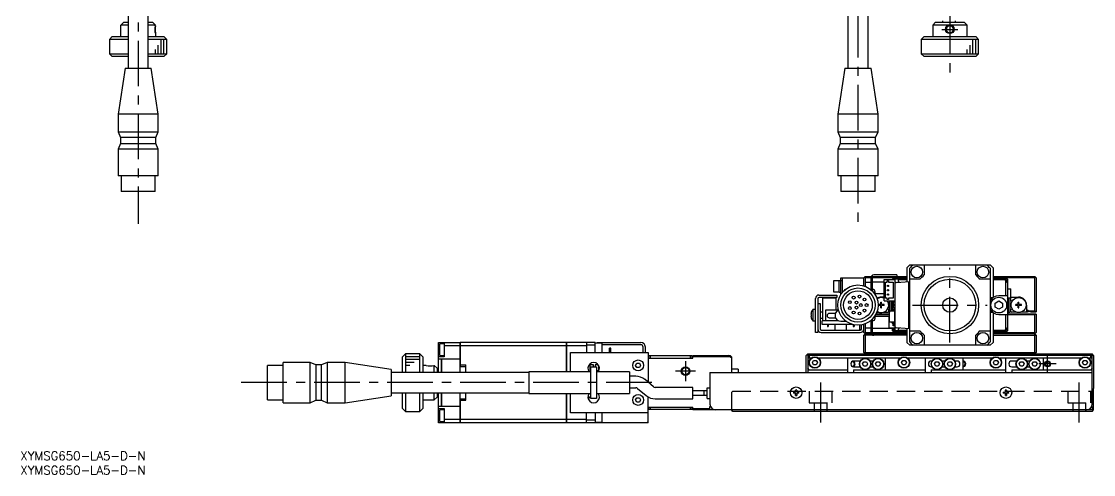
# Model space of a CAD drawing. Extents: x 0 to 790, y -8 to 458.
# Drawn here: x 0.4 to 373.5, y -8 to 149.7 of the extents above; entities that cross this region are included whole.
import ezdxf

# ---------------------------------------------------------------- set-up
doc = ezdxf.new("R2010")
doc.units = 0
doc.header["$LTSCALE"] = 0.5
doc.linetypes.add('CENTER', pattern=[50.8, 31.75, -6.35, 6.35, -6.35])
doc.linetypes.add('DASHED', pattern=[19.05, 12.7, -6.35])
for name, color, linetype in [('MSM_CENTER', 1, 'CENTER'), ('MSM_CONTINUOUS', 7, 'CONTINUOUS'), ('MSM_DASHED', 4, 'DASHED'), ('MSM_NARROW', 5, 'CONTINUOUS'), ('MSM_PART_NUMBER', 7, 'CONTINUOUS')]:
    doc.layers.add(name, color=color, linetype=linetype)
doc.styles.get("Standard").update_dxf_attribs({"font": 'txt.shx', "height": 1, "bigfont": 'bigfont.shx'})

# ---------------------------------------------------------------- blocks, each defined once
blk = doc.blocks.new('*U2')
at = {"layer": 'MSM_PART_NUMBER'}
blk.add_text('XYMSG650-LA5-D-N', height=3, dxfattribs=at).set_placement((0, -3))
blk = doc.blocks.new('*U3')
at = {"layer": 'MSM_PART_NUMBER'}
blk.add_text('XYMSG650-LA5-D-N', height=3, dxfattribs=at).set_placement((0, -8))

msp = doc.modelspace()

# ---------------------------------------------------------------- linework, layer by layer
at = {"layer": 'MSM_CENTER'}
for p, q in [((291.53, 229.25), (291.53, 79.25)), ((41, 219.25), (41, 79.25)), ((323.53, 154.25), (323.53, 129.25)), ((320.73, 147), (326.33, 147)), ((323.53, 38), (323.53, 64)), ((310.53, 51), (336.53, 51)), ((231.53, 31.5), (231.53, 24.5)), ((360.53, 30.5), (354.53, 30.5)), ((357.53, 27.5), (357.53, 33.5)), ((235.03, 28), (228.03, 28)), ((219.78, 24), (74.78, 24)), ((278.53, 24.06), (278.53, 10.12)), ((368.53, 10.12), (368.53, 24.06))]:
    msp.add_line(p, q, dxfattribs=at)
at = {"layer": 'MSM_CONTINUOUS'}
for p, q in [((37.5, 181.5), (37.5, 133.5)), ((44.5, 133.5), (44.5, 181.5)), ((288.03, 181.5), (288.03, 133.5)), ((295.03, 133.5), (295.03, 181.5)), ((36, 149.5), (35, 148.5)), ((36, 149.5), (37.5, 149.5)), ((44.5, 149.5), (46, 149.5)), ((47, 148.5), (46, 149.5)), ((317.53, 148.5), (318.53, 149.5)), ((318.53, 149.5), (328.53, 149.5)), ((321.03, 149.5), (321.03, 150)), ((325.53, 149.5), (325.53, 150)), ((328.53, 149.5), (329.53, 148.5)), ((37.5, 148.5), (35, 148.5)), ((35, 144.5), (35, 148.5)), ((47, 148.5), (44.5, 148.5)), ((317.53, 148.5), (317.53, 144.5)), ((329.53, 148.5), (317.53, 148.5)), ((329.53, 144.5), (329.53, 148.5)), ((32, 144.5), (31, 143.5)), ((37.5, 143.5), (31, 143.5)), ((31, 143.5), (31, 138.5)), ((32, 144.5), (37.5, 144.5)), ((44.5, 144.5), (50, 144.5)), ((51, 143.5), (44.5, 143.5)), ((47, 145.5), (47, 144.5)), ((51, 143.5), (50, 144.5)), ((51, 138.5), (51, 143.5)), ((314.53, 144.5), (313.53, 143.5)), ((333.53, 143.5), (313.53, 143.5)), ((313.53, 143.5), (313.53, 138.5)), ((314.53, 144.5), (332.53, 144.5)), ((333.53, 143.5), (332.53, 144.5)), ((333.53, 138.5), (333.53, 143.5)), ((31, 138.5), (37.5, 138.5)), ((31, 138.5), (32, 137.5)), ((44.5, 138.5), (51, 138.5)), ((50, 137.5), (51, 138.5)), ((313.53, 138.5), (333.53, 138.5)), ((313.53, 138.5), (314.53, 137.5)), ((332.53, 137.5), (333.53, 138.5)), ((37.5, 137.5), (32, 137.5)), ((50, 137.5), (44.5, 137.5)), ((332.53, 137.5), (314.53, 137.5)), ((36.43, 133.5), (34, 117.5)), ((36.43, 133.5), (45.57, 133.5)), ((48, 117.5), (45.57, 133.5)), ((286.96, 133.5), (284.53, 117.5)), ((286.96, 133.5), (296.1, 133.5)), ((298.53, 117.5), (296.1, 133.5)), ((48, 117.5), (34, 117.5)), ((34, 117.5), (34, 111.3)), ((48, 111.3), (48, 117.5)), ((298.53, 117.5), (284.53, 117.5)), ((284.53, 117.5), (284.53, 111.3)), ((298.53, 111.3), (298.53, 117.5)), ((34, 111.3), (48, 111.3)), ((34, 111.3), (34.85, 109.3)), ((47.15, 109.3), (34.85, 109.3)), ((34.85, 109.3), (34.85, 107.3)), ((47.15, 109.3), (48, 111.3)), ((47.15, 107.3), (47.15, 109.3)), ((284.53, 111.3), (298.53, 111.3)), ((284.53, 111.3), (285.38, 109.3)), ((297.68, 109.3), (285.38, 109.3)), ((285.38, 109.3), (285.38, 107.3)), ((297.68, 109.3), (298.53, 111.3)), ((297.68, 107.3), (297.68, 109.3)), ((34.85, 107.3), (34, 105.3)), ((48, 105.3), (34, 105.3)), ((34, 105.3), (34, 96)), ((34.85, 107.3), (47.15, 107.3)), ((48, 105.3), (47.15, 107.3)), ((48, 96), (48, 105.3)), ((285.38, 107.3), (284.53, 105.3)), ((298.53, 105.3), (284.53, 105.3)), ((284.53, 105.3), (284.53, 96)), ((285.38, 107.3), (297.68, 107.3)), ((298.53, 105.3), (297.68, 107.3)), ((298.53, 96), (298.53, 105.3)), ((48, 96), (34, 96)), ((35.05, 96), (35.05, 90.5)), ((46.95, 90.5), (46.95, 96)), ((298.53, 96), (284.53, 96)), ((285.58, 96), (285.58, 90.5)), ((297.48, 90.5), (297.48, 96)), ((46.95, 90.5), (35.05, 90.5)), ((297.48, 90.5), (285.58, 90.5)), ((309.53, 65), (308.53, 64)), ((308.53, 64), (308.53, 59.18)), ((309.53, 65), (337.53, 65)), ((309.53, 38.15), (309.53, 63.85)), ((314.53, 65), (314.53, 61.5)), ((332.53, 61.5), (332.53, 65)), ((338.53, 64), (337.53, 65)), ((337.53, 63.85), (337.53, 38.15)), ((338.53, 64), (338.53, 53.6)), ((285.53, 60.5), (293.53, 60.5)), ((285.53, 54.61), (285.53, 60.5)), ((286.03, 60.5), (286.03, 55.33)), ((293.53, 60.5), (294.03, 61)), ((293.53, 57.71), (293.53, 60.5)), ((293.78, 60.75), (294.03, 60.5)), ((294.03, 61), (296.16, 61)), ((296.03, 60.5), (294.03, 60.5)), ((294.03, 60.5), (294.03, 57.54)), ((296.03, 60.5), (296.03, 56.36)), ((296.53, 60.8), (296.53, 55.9)), ((308.53, 60.5), (296.53, 60.5)), ((296.73, 61), (308.53, 61)), ((305.03, 61.5), (297.03, 61.5)), ((300.63, 59.93), (304.33, 59.93)), ((300.63, 52.43), (300.63, 59.93)), ((304.03, 60.5), (303.53, 60)), ((303.53, 60), (303.53, 59.93)), ((304.03, 59.93), (304.03, 60.3)), ((304.03, 60.3), (308.53, 60.3)), ((305.53, 60), (304.33, 60)), ((304.33, 60), (304.33, 42)), ((304.53, 60.3), (304.53, 60)), ((305.03, 61.5), (305.03, 61)), ((305.53, 60), (305.53, 58.97)), ((305.53, 59.9), (308.53, 59.9)), ((313.03, 60), (309.53, 60)), ((337.53, 60), (334.03, 60)), ((338.53, 61), (353.03, 61)), ((353.03, 60.5), (338.53, 60.5)), ((338.53, 60.3), (343.03, 60.3)), ((338.53, 59.9), (343.03, 59.9)), ((342.53, 59.9), (342.53, 60.3)), ((343.03, 59.29), (342.72, 59.9)), ((343.53, 60), (343.03, 60.5)), ((343.03, 60.3), (343.03, 59.9)), ((343.03, 59.9), (343.53, 59.4)), ((343.53, 60), (343.53, 42)), ((353.03, 61), (353.53, 60.5)), ((353.03, 60.5), (353.28, 60.75)), ((353.03, 49), (353.03, 60.5)), ((353.53, 60.5), (353.53, 48.7)), ((283.03, 59.4), (283.03, 55.6)), ((285.03, 59.4), (283.03, 59.4)), ((285.03, 55.5), (285.03, 59.5)), ((286.03, 59.5), (285.03, 59.5)), ((286.33, 55.69), (286.03, 56)), ((296.03, 58.9), (294.03, 58.9)), ((296.03, 56.5), (295.86, 56.5)), ((300.63, 59), (296.53, 59)), ((301.13, 53.43), (301.13, 58.93)), ((301.13, 58.93), (301.68, 58.93)), ((301.68, 58.93), (301.68, 59.43)), ((301.68, 59.43), (302.18, 59.43)), ((302.18, 59.43), (302.18, 58.93)), ((302.18, 58.93), (303.83, 58.93)), ((303.83, 58.93), (303.83, 53.43)), ((304.53, 43.38), (304.53, 58.62)), ((304.8, 58.92), (309.53, 59.25)), ((305.95, 59), (305.53, 59)), ((309.23, 42.77), (309.23, 59.23)), ((343.03, 54.25), (343.03, 59.29)), ((343.53, 58.79), (343.03, 59.29)), ((343.43, 59.5), (343.53, 59.5)), ((343.53, 56.7), (344.73, 56.7)), ((344.73, 52.54), (344.73, 56.7)), ((276.73, 41.5), (276.73, 53.3)), ((277.53, 53.2), (277.53, 41.5)), ((277.93, 54.5), (284.23, 54.5)), ((284.23, 53.7), (278.03, 53.7)), ((279.28, 45.5), (279.28, 53.5)), ((279.28, 53.5), (283.78, 53.5)), ((283.03, 55.6), (285.03, 55.6)), ((283.78, 53.5), (283.78, 49.2)), ((284.23, 54.5), (284.23, 53.7)), ((285.03, 55.5), (285.53, 55.5)), ((286.03, 55.5), (286.16, 55.5)), ((297.53, 54.61), (297.53, 55.5)), ((297.53, 55), (300.63, 55)), ((300.63, 53.8), (299.63, 53.8)), ((300.63, 52.43), (304.33, 52.43)), ((301.68, 53.43), (301.13, 53.43)), ((301.68, 52.93), (301.68, 53.43)), ((302.18, 52.93), (301.68, 52.93)), ((301.95, 52.33), (302.12, 52.43)), ((302.18, 53.43), (302.18, 52.93)), ((303.83, 53.43), (302.18, 53.43)), ((302.53, 48.7), (302.53, 52.43)), ((303.13, 49), (303.13, 52.43)), ((303.53, 49.41), (303.53, 52.43)), ((337.53, 53.6), (338.53, 53.6)), ((337.53, 53.49), (338.44, 53.49)), ((339.28, 51.72), (340.53, 52.44)), ((343.53, 54.25), (340.53, 54.25)), ((340.53, 52.44), (341.78, 51.72)), ((343.73, 53), (343.53, 53.2)), ((343.73, 53), (343.53, 53)), ((343.73, 52.54), (343.59, 52.46)), ((343.73, 53), (343.73, 52.54)), ((343.93, 48.5), (343.93, 53.5)), ((343.93, 53.5), (344.53, 53.5)), ((344.53, 48.5), (344.53, 53.5)), ((344.73, 53.8), (347.43, 53.8)), ((344.73, 52.54), (345.1, 52.33)), ((275.83, 49.5), (275.83, 45.5)), ((276.73, 49.5), (275.83, 49.5)), ((277.53, 51.5), (278.33, 51.5)), ((278.33, 51.5), (278.33, 42.7)), ((280.28, 49.2), (280.28, 45.5)), ((284.76, 49.2), (280.28, 49.2)), ((298.63, 50.86), (298.63, 51.15)), ((299.42, 51.15), (298.63, 51.15)), ((299.42, 50.86), (298.63, 50.86)), ((299.16, 51.15), (299.16, 50.86)), ((299.48, 52), (299.77, 52)), ((299.48, 51.21), (299.48, 52)), ((299.77, 51.47), (299.48, 51.47)), ((299.48, 50), (299.48, 50.8)), ((299.77, 50.53), (299.48, 50.53)), ((299.48, 50), (299.77, 50)), ((299.77, 51.21), (299.77, 52)), ((299.77, 50), (299.77, 50.8)), ((300.63, 51.15), (299.83, 51.15)), ((300.63, 50.86), (299.83, 50.86)), ((300.1, 50.86), (300.1, 51.15)), ((300.63, 50.86), (300.63, 51.15)), ((302.03, 48.5), (302.33, 48.8)), ((302.33, 49.46), (302.19, 49.54)), ((302.33, 48.8), (302.33, 49.46)), ((302.45, 45.2), (302.45, 48.58)), ((302.47, 48.65), (302.8, 48.97)), ((302.87, 49), (304.13, 49)), ((303.33, 49.46), (303.53, 49.57)), ((303.33, 49.46), (303.33, 49)), ((303.34, 49.11), (303.34, 49)), ((304.33, 52), (303.53, 52)), ((304.33, 51.25), (303.53, 51.25)), ((304.33, 50.75), (303.53, 50.75)), ((304.1, 50), (303.53, 50)), ((304.09, 49.5), (303.53, 49.5)), ((303.57, 49.11), (303.57, 49)), ((304, 49.44), (303.67, 49.44)), ((303.67, 49.21), (304, 49.21)), ((303.78, 51.25), (303.78, 52)), ((303.78, 50), (303.78, 50.75)), ((303.78, 49.44), (303.78, 49.5)), ((303.78, 49), (303.78, 49.21)), ((303.9, 51.25), (303.9, 52)), ((303.9, 50), (303.9, 50.75)), ((303.9, 49.44), (303.9, 49.5)), ((303.9, 49), (303.9, 49.21)), ((304.1, 50.05), (304.33, 50.05)), ((304.1, 50.05), (304.1, 49.54)), ((304.1, 49.8), (304.33, 49.8)), ((304.1, 49.73), (304.33, 49.73)), ((304.23, 48.9), (304.23, 45.2)), ((304.33, 49.5), (304.32, 49.5)), ((338.44, 48.51), (337.53, 48.51)), ((339.28, 50.28), (339.28, 51.72)), ((340.53, 49.56), (339.28, 50.28)), ((341.78, 50.28), (340.53, 49.56)), ((341.78, 51.72), (341.78, 50.28)), ((343.53, 49.57), (343.73, 49.46)), ((343.73, 49.46), (343.73, 48)), ((344.86, 49.54), (344.73, 49.46)), ((344.73, 48.8), (344.73, 49.46)), ((344.73, 48.8), (345.03, 48.5)), ((346.43, 50.86), (346.43, 51.15)), ((347.22, 51.15), (346.43, 51.15)), ((347.22, 50.86), (346.43, 50.86)), ((346.96, 51.15), (346.96, 50.86)), ((347.28, 52), (347.57, 52)), ((347.28, 51.21), (347.28, 52)), ((347.57, 51.47), (347.28, 51.47)), ((347.28, 50), (347.28, 50.8)), ((347.57, 50.53), (347.28, 50.53)), ((347.28, 50), (347.57, 50)), ((347.57, 51.21), (347.57, 52)), ((347.57, 50), (347.57, 50.8)), ((348.43, 51.15), (347.63, 51.15)), ((348.43, 50.86), (347.63, 50.86)), ((347.9, 50.86), (347.9, 51.15)), ((348.43, 50.86), (348.43, 51.15)), ((350.23, 51), (350.23, 48.5)), ((350.73, 49), (350.23, 49.5)), ((350.23, 48.65), (350.73, 49)), ((350.73, 49), (353.03, 49)), ((353.43, 48.6), (353.03, 49)), ((353.53, 48.7), (353.33, 48.5)), ((275.14, 47.7), (275.27, 47.7)), ((275.27, 47.3), (275.14, 47.3)), ((275.27, 48.45), (275.27, 48.43)), ((275.27, 47.7), (275.27, 47.3)), ((275.27, 46.57), (275.27, 46.55)), ((275.83, 45.5), (276.73, 45.5)), ((279.28, 48.5), (278.33, 48.5)), ((278.33, 46.5), (279.28, 46.5)), ((279.03, 44.3), (279.03, 45.5)), ((284.77, 45.5), (279.03, 45.5)), ((283.67, 48.1), (281.53, 48.1)), ((281.53, 46.6), (283.67, 46.6)), ((285.53, 45.35), (287.39, 45.35)), ((295.86, 45.5), (296.03, 45.5)), ((296.03, 45.64), (296.03, 41.5)), ((296.53, 46.1), (296.53, 41.2)), ((297.53, 46.5), (297.53, 47.39)), ((302.45, 47), (297.53, 47)), ((302.45, 47.6), (297.64, 47.6)), ((297.85, 48), (302.45, 48)), ((298.06, 48.5), (298.91, 48.5)), ((300.34, 48.5), (302.03, 48.5)), ((302.33, 46.9), (302.33, 43.1)), ((302.45, 46.9), (302.33, 46.9)), ((304.13, 45.1), (302.55, 45.1)), ((303.34, 45.1), (303.34, 44.99)), ((303.57, 45.1), (303.57, 44.99)), ((303.67, 44.89), (304, 44.89)), ((303.78, 44.89), (303.78, 45.1)), ((304.33, 48.31), (304.23, 48.31)), ((304.33, 47.75), (304.23, 47.75)), ((304.33, 46.9), (304.23, 46.9)), ((304.33, 46.78), (304.23, 46.78)), ((304.33, 44.78), (304.24, 44.78)), ((338.53, 48.4), (337.53, 48.4)), ((338.53, 48.4), (338.53, 38)), ((340.53, 47.75), (343.53, 47.75)), ((343.03, 42.71), (343.03, 47.75)), ((343.53, 48.1), (343.73, 48.1)), ((353.03, 47.6), (343.53, 47.6)), ((343.73, 48), (353.33, 48)), ((343.93, 48.5), (344.53, 48.5)), ((346.71, 48.5), (345.03, 48.5)), ((350.46, 48.5), (348.14, 48.5)), ((353.33, 48.5), (351.79, 48.5)), ((353.38, 47.95), (353.03, 47.6)), ((353.03, 41.5), (353.03, 47.6)), ((353.33, 48), (353.53, 47.8)), ((353.53, 47.8), (353.53, 41.5)), ((277.53, 41.5), (276.73, 41.5)), ((278.73, 42.3), (292.33, 42.3)), ((278.73, 41.5), (292.33, 41.5)), ((289.5, 44.3), (279.03, 44.3)), ((280.9, 44.3), (280.9, 43.5)), ((280.9, 43.5), (281.15, 43.5)), ((281.15, 44.3), (281.15, 43.5)), ((283.53, 44.3), (283.53, 42.3)), ((287.53, 42.3), (287.53, 44.3)), ((289.9, 44.19), (289.9, 43.5)), ((289.9, 43.5), (290.15, 43.5)), ((290.15, 44.14), (290.15, 43.5)), ((292.23, 42.5), (292.23, 44.04)), ((292.23, 42.5), (292.67, 42.5)), ((292.73, 42.7), (292.73, 44.1)), ((293.53, 41.5), (293.53, 44.29)), ((294.03, 41), (293.53, 41.5)), ((294.03, 41.5), (293.78, 41.25)), ((294.03, 44.46), (294.03, 41.5)), ((294.03, 43.1), (296.03, 43.1)), ((294.03, 41.5), (296.03, 41.5)), ((296.53, 43), (303.53, 43)), ((296.53, 41.5), (308.53, 41.5)), ((302.33, 43.1), (304.33, 43.1)), ((303.53, 42), (303.53, 43.1)), ((304.03, 42.1), (303.53, 42.6)), ((303.53, 42.5), (303.63, 42.5)), ((303.53, 42), (304.03, 41.5)), ((303.64, 43.1), (304.03, 42.71)), ((304, 44.66), (303.67, 44.66)), ((303.78, 43.83), (303.78, 44.66)), ((304.33, 43.83), (303.78, 43.83)), ((304.03, 43.1), (304.03, 42.71)), ((304.03, 42.71), (304.33, 42.11)), ((304.03, 41.7), (304.03, 42.1)), ((304.33, 42.1), (304.03, 42.1)), ((308.53, 41.7), (304.03, 41.7)), ((304.1, 44.56), (304.1, 44.05)), ((304.33, 44.36), (304.1, 44.36)), ((304.33, 44.3), (304.1, 44.3)), ((304.33, 44.05), (304.1, 44.05)), ((305.53, 42), (304.33, 42)), ((304.53, 42), (304.53, 41.7)), ((309.53, 42.75), (304.8, 43.08)), ((305.13, 41), (305.43, 41.3)), ((308.53, 41.3), (305.43, 41.3)), ((305.53, 43.03), (305.53, 42)), ((305.53, 43), (305.95, 43)), ((308.53, 42.1), (305.53, 42.1)), ((308.53, 42.82), (308.53, 38)), ((309.53, 42), (313.03, 42)), ((334.03, 42), (337.53, 42)), ((343.03, 42.1), (338.53, 42.1)), ((343.03, 41.7), (338.53, 41.7)), ((338.53, 41.5), (353.03, 41.5)), ((341.63, 41.3), (338.53, 41.3)), ((341.63, 41.3), (341.93, 41)), ((342.53, 41.7), (342.53, 42.1)), ((342.72, 42.1), (343.03, 42.71)), ((343.03, 42.71), (343.53, 43.21)), ((343.53, 42.6), (343.03, 42.1)), ((343.03, 42.1), (343.03, 41.7)), ((343.03, 41.5), (343.53, 42)), ((343.43, 42.5), (343.53, 42.5)), ((353.28, 41.25), (353.03, 41.5)), ((353.53, 41.5), (353.03, 41)), ((145.53, 27.5), (145.53, 38)), ((145.53, 38), (153.03, 38)), ((147.53, 37.5), (146.03, 37.5)), ((146.03, 33.5), (146.03, 37.5)), ((147.53, 38), (147.53, 33)), ((153.03, 27.5), (153.03, 38)), ((153.03, 37.99), (153.08, 37.99)), ((190.03, 38), (153.08, 38)), ((153.08, 38), (153.08, 29.65)), ((190.03, 27.75), (190.03, 38)), ((190.03, 37.99), (190.08, 37.99)), ((190.08, 38), (190.08, 27.75)), ((200.03, 38), (190.08, 38)), ((197.03, 38), (197.03, 34.5)), ((200.03, 34.5), (200.03, 38)), ((202.53, 37.75), (200.03, 37.75)), ((200.73, 37.75), (200.73, 38)), ((200.73, 38), (215.93, 38)), ((201.23, 38), (201.23, 37.75)), ((202.53, 34.5), (202.53, 37.75)), ((294.03, 41), (293.53, 40.5)), ((293.53, 34.5), (293.53, 40.5)), ((308.53, 40.5), (293.53, 40.5)), ((296.16, 41), (294.03, 41)), ((294.03, 41), (294.03, 34.5)), ((308.53, 41), (296.73, 41)), ((305.03, 41), (305.03, 40.5)), ((308.53, 38), (309.53, 37)), ((314.53, 40.5), (314.53, 37)), ((332.53, 37), (332.53, 40.5)), ((337.53, 37), (338.53, 38)), ((353.03, 41), (338.53, 41)), ((338.53, 40.5), (353.53, 40.5)), ((353.03, 41), (353.53, 40.5)), ((353.03, 34.5), (353.03, 41)), ((353.53, 40.5), (353.53, 34.5)), ((134.03, 34), (133.03, 33)), ((134.03, 34), (134.03, 27.5)), ((139.03, 34), (134.03, 34)), ((139.03, 27.5), (139.03, 34)), ((140.03, 33), (139.03, 34)), ((145.53, 34.5), (146.03, 34.5)), ((153.03, 36.85), (147.53, 36.85)), ((153.03, 36.84), (153.08, 36.84)), ((190.03, 36.85), (153.08, 36.85)), ((190.03, 36.84), (190.08, 36.84)), ((197.03, 36.85), (190.08, 36.85)), ((191.53, 34.5), (218.53, 34.5)), ((191.53, 27.75), (191.53, 34.5)), ((200.03, 37), (197.03, 37)), ((215.93, 37.2), (202.53, 37.2)), ((205.03, 34.5), (205.03, 36)), ((205.53, 36), (205.03, 36)), ((205.53, 34.5), (205.53, 36)), ((216.73, 34.5), (216.73, 36.4)), ((217.53, 34.5), (217.53, 36.4)), ((218.53, 34.5), (218.53, 24.1)), ((273.53, 33.5), (274.03, 34)), ((273.78, 33.75), (274.03, 33.5)), ((274.03, 34), (373.03, 34)), ((293.53, 34.5), (294.03, 34)), ((293.53, 34.5), (353.53, 34.5)), ((294.23, 34), (294.03, 34.5)), ((305.08, 34), (305.38, 34.3)), ((341.68, 34.3), (305.38, 34.3)), ((337.53, 37), (309.53, 37)), ((341.68, 34.3), (341.98, 34)), ((353.03, 34.5), (352.82, 34)), ((353.53, 34.5), (353.03, 34)), ((373.53, 33.5), (373.03, 34)), ((373.03, 33.5), (373.28, 33.75)), ((86.03, 18.05), (86.03, 29.95)), ((91.53, 29.95), (86.03, 29.95)), ((91.53, 17), (91.53, 31)), ((100.83, 31), (91.53, 31)), ((100.83, 17), (100.83, 31)), ((102.83, 30.15), (100.83, 31)), ((102.83, 30.15), (102.83, 17.85)), ((104.83, 30.15), (102.83, 30.15)), ((106.83, 31), (104.83, 30.15)), ((104.83, 17.85), (104.83, 30.15)), ((106.83, 31), (106.83, 17)), ((113.03, 31), (106.83, 31)), ((113.03, 17), (113.03, 31)), ((129.03, 28.57), (113.03, 31)), ((133.03, 27.5), (133.03, 33)), ((140.03, 33), (140.03, 27.5)), ((141.03, 30), (140.03, 30)), ((144.03, 27.5), (144.03, 30)), ((144.03, 30), (145.03, 29)), ((147.53, 33), (145.53, 33)), ((145.73, 32.23), (145.53, 32.23)), ((145.73, 32.25), (145.73, 32.23)), ((145.73, 32.25), (146.53, 32.25)), ((146.03, 33.5), (147.53, 33.5)), ((146.53, 27.5), (146.53, 32.25)), ((146.53, 32.2), (146.58, 32.2)), ((146.58, 32.25), (153.03, 32.25)), ((146.58, 32.25), (146.58, 27.5)), ((153.08, 30.15), (155.03, 30.15)), ((155.03, 27.5), (155.03, 30.15)), ((198.2, 30.22), (198.2, 28.22)), ((199.45, 30.22), (198.2, 30.22)), ((199.45, 29.5), (199.45, 30.22)), ((200.11, 30.22), (200.11, 29.5)), ((201.11, 30.22), (200.11, 30.22)), ((214.16, 30), (214.59, 30.75)), ((214.59, 29.25), (214.16, 30)), ((214.59, 30.75), (215.46, 30.75)), ((215.46, 30.75), (215.89, 30)), ((215.89, 30), (215.46, 29.25)), ((233.73, 33.3), (218.53, 33.3)), ((218.53, 32.5), (234.03, 32.5)), ((218.73, 32.5), (218.73, 33.3)), ((219.23, 33.3), (219.23, 32.5)), ((233.23, 32.5), (233.23, 33.3)), ((233.73, 33.3), (233.73, 32.5)), ((234.03, 33.5), (247.03, 33.5)), ((234.03, 32.5), (234.03, 33.5)), ((246.91, 33), (234.03, 33)), ((246.91, 33), (246.41, 33.5)), ((247.53, 32.69), (246.91, 33)), ((247.03, 33.5), (247.53, 33)), ((247.53, 33), (247.53, 27.5)), ((273.53, 27.5), (273.53, 33.5)), ((274.03, 33.5), (274.03, 27.5)), ((373.03, 33.5), (274.03, 33.5)), ((275.2, 32.5), (274.03, 32.5)), ((274.53, 33.5), (274.53, 32.5)), ((275.66, 31), (276.09, 31.75)), ((276.09, 30.25), (275.66, 31)), ((276.09, 31.75), (276.96, 31.75)), ((276.96, 30.25), (276.09, 30.25)), ((276.96, 31.75), (277.39, 31)), ((277.39, 31), (276.96, 30.25)), ((306.2, 32.5), (277.85, 32.5)), ((288.03, 27.5), (288.03, 32.5)), ((292.29, 31.5), (290.03, 31.5)), ((293.16, 30.5), (293.59, 31.25)), ((293.59, 29.75), (293.16, 30.5)), ((293.59, 31.25), (294.46, 31.25)), ((294.46, 31.25), (294.89, 30.5)), ((294.89, 30.5), (294.46, 29.75)), ((296.79, 31.5), (295.76, 31.5)), ((297.66, 30.5), (298.09, 31.25)), ((298.09, 29.75), (297.66, 30.5)), ((298.09, 31.25), (298.96, 31.25)), ((298.96, 31.25), (299.39, 30.5)), ((299.39, 30.5), (298.96, 29.75)), ((301.03, 32.5), (301.03, 28.5)), ((306.66, 31), (307.09, 31.75)), ((307.09, 30.25), (306.66, 31)), ((307.09, 31.75), (307.96, 31.75)), ((307.96, 30.25), (307.09, 30.25)), ((307.96, 31.75), (308.39, 31)), ((308.39, 31), (307.96, 30.25)), ((338.2, 32.5), (308.85, 32.5)), ((315.03, 27.5), (315.03, 32.5)), ((317.29, 31.5), (317.03, 31.5)), ((318.16, 30.5), (318.59, 31.25)), ((318.59, 29.75), (318.16, 30.5)), ((318.59, 31.25), (319.46, 31.25)), ((319.46, 31.25), (319.89, 30.5)), ((319.89, 30.5), (319.46, 29.75)), ((321.79, 31.5), (320.76, 31.5)), ((322.66, 30.5), (323.09, 31.25)), ((323.09, 29.75), (322.66, 30.5)), ((323.09, 31.25), (323.96, 31.25)), ((323.96, 31.25), (324.39, 30.5)), ((324.39, 30.5), (323.96, 29.75)), ((326.03, 31.5), (325.26, 31.5)), ((328.03, 32.5), (328.03, 28.5)), ((338.66, 31), (339.09, 31.75)), ((339.09, 30.25), (338.66, 31)), ((339.09, 31.75), (339.96, 31.75)), ((339.96, 30.25), (339.09, 30.25)), ((339.96, 31.75), (340.39, 31)), ((340.39, 31), (339.96, 30.25)), ((369.2, 32.5), (340.85, 32.5)), ((343.03, 27.5), (343.03, 32.5)), ((346.79, 31.5), (345.03, 31.5)), ((347.66, 30.5), (348.09, 31.25)), ((348.09, 29.75), (347.66, 30.5)), ((348.09, 31.25), (348.96, 31.25)), ((348.96, 31.25), (349.39, 30.5)), ((349.39, 30.5), (348.96, 29.75)), ((351.29, 31.5), (350.26, 31.5)), ((352.16, 30.5), (352.59, 31.25)), ((352.59, 29.75), (352.16, 30.5)), ((352.59, 31.25), (353.46, 31.25)), ((353.46, 31.25), (353.89, 30.5)), ((353.89, 30.5), (353.46, 29.75)), ((356.03, 32.5), (356.03, 28.5)), ((369.66, 31), (370.09, 31.75)), ((370.09, 30.25), (369.66, 31)), ((370.09, 31.75), (370.96, 31.75)), ((370.96, 30.25), (370.09, 30.25)), ((370.96, 31.75), (371.39, 31)), ((371.39, 31), (370.96, 30.25)), ((373.03, 32.5), (371.85, 32.5)), ((372.53, 32.5), (372.53, 33.5)), ((373.03, 16.5), (373.03, 33.5)), ((373.53, 33.5), (373.53, 22)), ((129.03, 28.57), (129.03, 19.43)), ((177.03, 27.5), (129.03, 27.5)), ((145.03, 29), (145.03, 27.5)), ((153.03, 29.65), (155.03, 29.65)), ((177.03, 27.75), (177.03, 20.25)), ((198.53, 27.75), (177.03, 27.75)), ((198.2, 28.22), (198.53, 28.22)), ((198.53, 29.5), (200.53, 29.5)), ((198.53, 18.5), (198.53, 29.5)), ((200.53, 29.5), (200.53, 18.5)), ((200.53, 28.22), (201.36, 28.22)), ((212.03, 27.75), (200.53, 27.75)), ((201.36, 28.22), (201.36, 29.8)), ((212.03, 27.75), (212.03, 20.25)), ((214.19, 26.21), (212.03, 26.21)), ((215.46, 29.25), (214.59, 29.25)), ((240.03, 27.5), (373.03, 27.5)), ((240.03, 27.5), (240.03, 16.5)), ((249.83, 28.75), (247.53, 28.75)), ((249.83, 28.75), (249.83, 27.5)), ((274.53, 28.5), (274.03, 29)), ((274.03, 28.5), (288.03, 28.5)), ((290.03, 29.5), (292.29, 29.5)), ((290.03, 28.5), (290.03, 27.5)), ((290.03, 28.5), (315.03, 28.5)), ((294.46, 29.75), (293.59, 29.75)), ((295.76, 29.5), (296.79, 29.5)), ((298.96, 29.75), (298.09, 29.75)), ((317.03, 29.5), (317.29, 29.5)), ((317.03, 28.5), (317.03, 27.5)), ((317.03, 28.5), (343.03, 28.5)), ((319.46, 29.75), (318.59, 29.75)), ((320.76, 29.5), (321.79, 29.5)), ((323.96, 29.75), (323.09, 29.75)), ((325.26, 29.5), (326.03, 29.5)), ((345.03, 29.5), (346.79, 29.5)), ((345.03, 28.5), (345.03, 27.5)), ((345.03, 28.5), (373.03, 28.5)), ((348.96, 29.75), (348.09, 29.75)), ((350.26, 29.5), (351.29, 29.5)), ((353.46, 29.75), (352.59, 29.75)), ((373.03, 29), (372.53, 28.5)), ((220.33, 22.58), (217.41, 25.04)), ((113.03, 17), (129.03, 19.43)), ((129.03, 20.5), (177.03, 20.5)), ((133.03, 15), (133.03, 20.5)), ((134.03, 20.5), (134.03, 14)), ((139.03, 14), (139.03, 20.5)), ((140.03, 20.5), (140.03, 15)), ((144.03, 18), (144.03, 20.5)), ((145.03, 19), (144.03, 18)), ((145.03, 20.5), (145.03, 19)), ((145.53, 10), (145.53, 20.5)), ((146.53, 15.75), (146.53, 20.5)), ((146.58, 20.5), (146.58, 15.75)), ((153.03, 10), (153.03, 20.5)), ((155.03, 17.85), (155.03, 20.5)), ((177.03, 20.25), (198.53, 20.25)), ((190.03, 10), (190.03, 20.25)), ((190.08, 20.25), (190.08, 10)), ((191.53, 13.5), (191.53, 20.25)), ((198.03, 19.08), (197.53, 19.08)), ((197.84, 20.08), (198.03, 20.08)), ((198.03, 20.25), (198.03, 20.08)), ((198.03, 19.08), (198.03, 18.58)), ((200.53, 20.25), (212.03, 20.25)), ((212.03, 22.21), (214.19, 22.21)), ((214.16, 18), (214.59, 18.75)), ((214.59, 18.75), (215.46, 18.75)), ((214.84, 21.97), (217.76, 19.52)), ((215.46, 18.75), (215.89, 18)), ((218.53, 10), (218.53, 18.99)), ((234.03, 22.35), (220.98, 22.35)), ((234.03, 18.35), (234.03, 22.35)), ((239.03, 21.1), (234.03, 21.1)), ((234.03, 19.6), (239.03, 19.6)), ((238.03, 19.6), (238.03, 21.1)), ((239.03, 22.2), (240.03, 22.2)), ((239.03, 18.5), (239.03, 22.2)), ((269.1, 20.7), (269.83, 20.7)), ((269.83, 20.3), (269.1, 20.3)), ((269.83, 20.7), (269.83, 21.43)), ((269.83, 19.57), (269.83, 20.3)), ((270.23, 21.43), (270.23, 20.7)), ((270.23, 20.7), (270.95, 20.7)), ((270.23, 20.3), (270.23, 19.57)), ((270.95, 20.3), (270.23, 20.3)), ((342.1, 20.7), (342.83, 20.7)), ((342.83, 20.3), (342.1, 20.3)), ((342.83, 20.7), (342.83, 21.43)), ((342.83, 19.57), (342.83, 20.3)), ((343.23, 21.43), (343.23, 20.7)), ((343.23, 20.7), (343.95, 20.7)), ((343.23, 20.3), (343.23, 19.57)), ((343.95, 20.3), (343.23, 20.3)), ((373.53, 22), (373.03, 21.5)), ((373.13, 21.6), (373.03, 21.7)), ((373.03, 21.4), (373.13, 21.4)), ((373.03, 21.2), (373.53, 21.2)), ((373.03, 20.8), (373.23, 21)), ((373.03, 21), (373.53, 21)), ((373.43, 21.9), (373.43, 21.7)), ((373.43, 21.8), (373.53, 21.7)), ((373.53, 14.5), (373.53, 21.7)), ((86.03, 18.05), (91.53, 18.05)), ((91.53, 17), (100.83, 17)), ((100.83, 17), (102.83, 17.85)), ((102.83, 17.85), (104.83, 17.85)), ((104.83, 17.85), (106.83, 17)), ((106.83, 17), (113.03, 17)), ((133.03, 15), (134.03, 14)), ((139.03, 14), (140.03, 15)), ((140.03, 18), (144.03, 18)), ((145.53, 15.77), (145.73, 15.77)), ((145.53, 15), (147.53, 15)), ((145.73, 15.77), (145.73, 15.75)), ((146.53, 15.75), (145.73, 15.75)), ((146.53, 15.8), (146.58, 15.8)), ((153.03, 15.75), (146.58, 15.75)), ((147.53, 15), (147.53, 10)), ((153.03, 18.35), (155.03, 18.35)), ((153.08, 18.35), (153.08, 10)), ((153.08, 17.85), (155.03, 17.85)), ((197.57, 18.58), (198.03, 18.58)), ((200.53, 18.5), (198.53, 18.5)), ((214.59, 17.25), (214.16, 18)), ((215.46, 17.25), (214.59, 17.25)), ((215.89, 18), (215.46, 17.25)), ((218.53, 15.5), (234.03, 15.5)), ((218.73, 14.7), (218.73, 15.5)), ((219.23, 15.5), (219.23, 14.7)), ((220.98, 18.35), (234.03, 18.35)), ((233.23, 14.7), (233.23, 15.5)), ((233.73, 15.5), (233.73, 14.7)), ((234.03, 14.5), (234.03, 15.5)), ((234.03, 15), (240.03, 15)), ((239.03, 18.5), (240.03, 18.5)), ((240.03, 14.5), (240.03, 15.7)), ((373.33, 18.5), (373.03, 18.5)), ((373.33, 17.3), (373.03, 17.3)), ((373.03, 15.7), (373.03, 14.5)), ((373.33, 17.3), (373.33, 18.5)), ((134.03, 14), (139.03, 14)), ((145.53, 13.5), (146.03, 13.5)), ((147.53, 14.5), (146.03, 14.5)), ((146.03, 10.5), (146.03, 14.5)), ((218.53, 13.5), (191.53, 13.5)), ((197.03, 10), (197.03, 13.5)), ((200.03, 13.5), (200.03, 10)), ((202.53, 10.25), (202.53, 13.5)), ((233.73, 14.7), (218.73, 14.7)), ((373.03, 14.5), (234.03, 14.5)), ((248.03, 14), (247.53, 14.5)), ((248.03, 14.5), (247.78, 14.25)), ((373.03, 14), (248.03, 14)), ((373.28, 14.25), (373.03, 14.5)), ((373.03, 14), (373.53, 14.5)), ((153.03, 10), (145.53, 10)), ((146.03, 10.5), (147.53, 10.5)), ((153.03, 11.15), (147.53, 11.15)), ((153.03, 11.16), (153.08, 11.16)), ((153.03, 10.01), (153.08, 10.01)), ((190.03, 11.15), (153.08, 11.15)), ((190.03, 10), (153.08, 10)), ((190.03, 11.16), (190.08, 11.16)), ((190.03, 10.01), (190.08, 10.01)), ((197.03, 11.15), (190.08, 11.15)), ((218.53, 10), (190.08, 10)), ((197.03, 11), (200.03, 11)), ((200.03, 10.25), (202.53, 10.25)), ((218.53, 10.5), (218.03, 10))]:
    msp.add_line(p, q, dxfattribs=at)
at = {"layer": 'MSM_CONTINUOUS', "extrusion": (0, 0, -1)}
msp.add_circle((-323.53, 147), 1.23, dxfattribs=at)
at = {"layer": 'MSM_CONTINUOUS'}
for centre, radius in [((312.03, 62.5), 2), ((335.03, 62.5), 2), ((323.53, 51), 10), ((323.53, 51), 9), ((291.53, 51), 7), ((291.53, 51), 5.95), ((291.53, 51), 5), ((301.93, 57.68), 0.25), ((301.93, 56.18), 0.25), ((288.71, 52.03), 0.5), ((290.03, 53.6), 0.5), ((291.03, 51.87), 0.5), ((292.05, 53.95), 0.5), ((293.82, 52.93), 0.5), ((301.93, 54.68), 0.25), ((323.53, 51), 2.5), ((340.53, 51), 2.75), ((347.43, 51), 2.6), ((288.71, 49.97), 0.5), ((290.03, 48.4), 0.5), ((291.03, 50.13), 0.5), ((292.05, 48.05), 0.5), ((292.53, 51), 0.5), ((293.82, 49.07), 0.5), ((294.53, 51), 0.5), ((312.03, 39.5), 2), ((335.03, 39.5), 2), ((215.03, 30), 1.9), ((276.53, 31), 2), ((276.53, 31), 1.9), ((294.03, 30.5), 2), ((294.03, 30.5), 1.9), ((298.53, 30.5), 2), ((298.53, 30.5), 1.9), ((307.53, 31), 2), ((307.53, 31), 1.9), ((319.03, 30.5), 2), ((319.03, 30.5), 1.9), ((323.53, 30.5), 2), ((323.53, 30.5), 1.9), ((339.53, 31), 2), ((339.53, 31), 1.9), ((348.53, 30.5), 2), ((348.53, 30.5), 1.9), ((353.03, 30.5), 2), ((353.03, 30.5), 1.9), ((357.53, 30.5), 0.783), ((370.53, 31), 2), ((370.53, 31), 1.9), ((231.53, 28), 1.23), ((270.03, 20.5), 2), ((343.03, 20.5), 2), ((215.03, 18), 1.9)]:
    msp.add_circle(centre, radius, dxfattribs=at)
for centre, radius, start, end in [((52.87, 147), 6, 167.9756, 192.0244), ((323.53, 51), 19, 132.5369, 137.4631), ((323.53, 51), 19, 42.5369, 47.4631), ((297.03, 60.5), 1, 90, 180), ((296.73, 60.8), 0.2, 90, 180), ((300.36, 74.16), 19, 311.7998, 318.2002), ((346.69, 74.16), 19, 221.7998, 228.2002), ((287.53, 55.5), 1, 118.9988, 143.13), ((296.53, 55.5), 1, 0, 90), ((304.83, 58.62), 0.3, 94, 180), ((277.93, 53.3), 1.2, 90, 180), ((278.03, 53.2), 0.5, 90, 180), ((299.63, 51), 2.8, 90, 122.617), ((299.63, 51), 2.6, 67.3801, 123.6999), ((299.63, 51), 2.6, 236.3001, 33.2352), ((302.83, 51), 1.59, 116.1506, 126.1972), ((302.94, 50.89), 1.75, 124.5052, 127.006), ((340.53, 51), 3.25, 90, 157.3875), ((344.23, 51), 1.59, 100.8931, 116.1642), ((344.34, 50.89), 1.75, 115.4948, 117.7565), ((344.23, 51), 1.59, 53.8028, 79.1069), ((344.11, 50.89), 1.75, 52.994, 55.4948), ((347.43, 51), 2.8, 0, 90), ((278.33, 47.5), 3.2, 141.3178, 162.73), ((285.53, 47.35), 2, 112.4623, 270), ((299.42, 51.21), 0.06, 270, 0), ((299.42, 50.8), 0.06, 0, 90), ((299.83, 51.21), 0.06, 180, 270), ((299.83, 50.8), 0.06, 90, 180), ((302.94, 51.12), 1.75, 232.994, 244.5052), ((302.83, 51), 1.59, 233.8028, 259.1069), ((302.55, 48.58), 0.1, 135, 180), ((302.87, 48.9), 0.1, 90, 135), ((302.83, 51), 1.59, 280.8931, 296.1642), ((303.67, 49.11), 0.33, 90, 180), ((306.03, 51), 2.6, 164.0576, 195.9424), ((303.67, 49.11), 0.1, 90, 180), ((304, 49.54), 0.33, 270, 0), ((304, 49.54), 0.1, 270, 0), ((304.13, 48.9), 0.1, 0, 90), ((340.53, 51), 3.25, 202.6042, 270), ((341.03, 51), 2.6, 344.0576, 15.9424), ((344.23, 51), 1.59, 243.8358, 259.1069), ((344.23, 51), 1.59, 280.8931, 306.1972), ((344.11, 51.12), 1.75, 295.4948, 307.006), ((347.22, 51.21), 0.06, 270, 0), ((347.22, 50.8), 0.06, 0, 90), ((347.63, 51.21), 0.06, 180, 270), ((347.63, 50.8), 0.06, 90, 180), ((351.13, 47.75), 1, 48.5904, 131.4096), ((278.33, 47.5), 3.19, 163.0947, 176.4097), ((278.33, 47.5), 3.19, 183.5903, 196.9053), ((278.33, 47.5), 3.2, 197.27, 218.6822), ((281.53, 47.35), 0.75, 90, 270), ((287.53, 46.5), 1, 215.0996, 241.0012), ((296.53, 46.5), 1, 270, 0), ((302.55, 45.2), 0.1, 180, 270), ((303.67, 44.99), 0.33, 180, 270), ((303.67, 44.99), 0.1, 180, 270), ((304, 44.56), 0.33, 0, 90), ((304.13, 45.2), 0.1, 270, 0), ((351.13, 48.75), 1, 228.5904, 311.4096), ((278.73, 42.7), 1.2, 180, 270), ((278.73, 42.7), 0.4, 180, 270), ((292.33, 42.7), 0.4, 270, 0), ((292.33, 42.7), 1.2, 270, 0), ((297.03, 41.5), 1, 180, 270), ((296.73, 41.2), 0.2, 180, 270), ((304, 44.56), 0.1, 0, 90), ((304.83, 43.38), 0.3, 180, 266), ((300.36, 27.84), 19, 41.7998, 48.2002), ((346.69, 27.84), 19, 131.7998, 138.2002), ((215.93, 36.4), 1.6, 0, 90), ((323.53, 51), 19, 222.5369, 227.4631), ((323.53, 51), 19, 312.5369, 317.4631), ((215.93, 36.4), 0.8, 0, 90), ((142.53, 35.87), 6, 257.9755, 282.0245), ((199.53, 29), 2, 321.3178, 218.6822), ((290.03, 30.5), 1, 90, 270), ((289.53, 30.5), 0.783, 259.9945, 100.0055), ((317.03, 30.5), 1, 90, 270), ((326.03, 30.5), 1, 270, 90), ((328.03, 30.5), 0.783, 270, 90), ((345.03, 30.5), 1, 90, 270), ((214.19, 21.21), 5, 50, 90), ((220.98, 23.35), 1, 230, 270), ((199.53, 19), 2, 141.3178, 38.6822), ((214.19, 21.21), 1, 50, 90), ((220.98, 23.35), 5, 230, 270), ((270.03, 20.5), 0.95, 167.8468, 192.1532), ((270.03, 20.5), 0.435, 152.6335, 207.3665), ((270.03, 20.5), 0.95, 77.8468, 102.1532), ((270.03, 20.5), 0.435, 62.6335, 117.3665), ((270.03, 20.5), 0.435, 242.6335, 297.3665), ((270.03, 20.5), 0.95, 257.8468, 282.1532), ((270.03, 20.5), 0.435, 332.6335, 27.3665), ((270.03, 20.5), 0.95, 347.8468, 12.1532), ((343.03, 20.5), 0.95, 167.8468, 192.1532), ((343.03, 20.5), 0.435, 152.6335, 207.3665), ((343.03, 20.5), 0.95, 77.8468, 102.1532), ((343.03, 20.5), 0.435, 62.6335, 117.3665), ((343.03, 20.5), 0.435, 242.6335, 297.3665), ((343.03, 20.5), 0.95, 257.8468, 282.1532), ((343.03, 20.5), 0.435, 332.6335, 27.3665), ((343.03, 20.5), 0.95, 347.8468, 12.1532), ((373.13, 21.7), 0.3, 270, 0), ((200.83, 17.33), 0.2, 75.0734, 180.8074), ((242.03, 16.5), 2, 180, 270), ((371.03, 16.5), 2, 270, 0)]:
    msp.add_arc(centre, radius, start, end, dxfattribs=at)
at = {"layer": 'MSM_DASHED'}
for p, q in [((247.93, 21), (247.53, 20.6)), ((247.53, 20.6), (247.53, 14.5)), ((247.93, 21), (373.03, 21)), ((274.53, 21), (274.53, 17)), ((282.53, 17), (282.53, 21)), ((364.53, 21), (364.53, 17)), ((372.53, 17), (372.53, 21)), ((274.53, 17), (282.53, 17)), ((276.28, 17), (276.28, 14)), ((280.78, 14), (280.78, 17)), ((364.53, 17), (372.53, 17)), ((366.28, 17), (366.28, 14)), ((370.78, 14), (370.78, 17))]:
    msp.add_line(p, q, dxfattribs=at)
at = {"layer": 'MSM_NARROW'}
for p, q in [((46.94, 148.26), (47, 148.5)), ((49, 138.5), (49, 143.5)), ((50, 138.5), (50, 143.5)), ((331.53, 138.5), (331.53, 143.5)), ((332.53, 138.5), (332.53, 143.5)), ((47, 138.5), (47, 140)), ((48, 138.5), (48, 141.5)), ((329.53, 138.5), (329.53, 140)), ((330.53, 138.5), (330.53, 141.5)), ((139.03, 33), (134.03, 33)), ((139.03, 32), (134.03, 32)), ((137.03, 31), (134.03, 31)), ((135.53, 30), (134.03, 30)), ((141.26, 29.94), (141.03, 30))]:
    msp.add_line(p, q, dxfattribs=at)
for centre, radius in [((323.53, 147), 1.5), ((357.53, 30.5), 1), ((231.53, 28), 1.5)]:
    msp.add_circle(centre, radius, dxfattribs=at)
for centre, radius, start, end in [((52.79, 147), 5.98, 167.7859, 194.5016), ((142.53, 35.79), 5.98, 257.7902, 284.4982), ((289.53, 30.5), 1, 284.4775, 75.5225), ((328.03, 30.5), 1, 270, 90)]:
    msp.add_arc(centre, radius, start, end, dxfattribs=at)

# ---------------------------------------------------------------- block references
at = {"layer": 'MSM_CONTINUOUS'}
for name in ['*U2', '*U3']:
    msp.add_blockref(name, (0, 0), dxfattribs=at)

doc.saveas('drawing.dxf')
